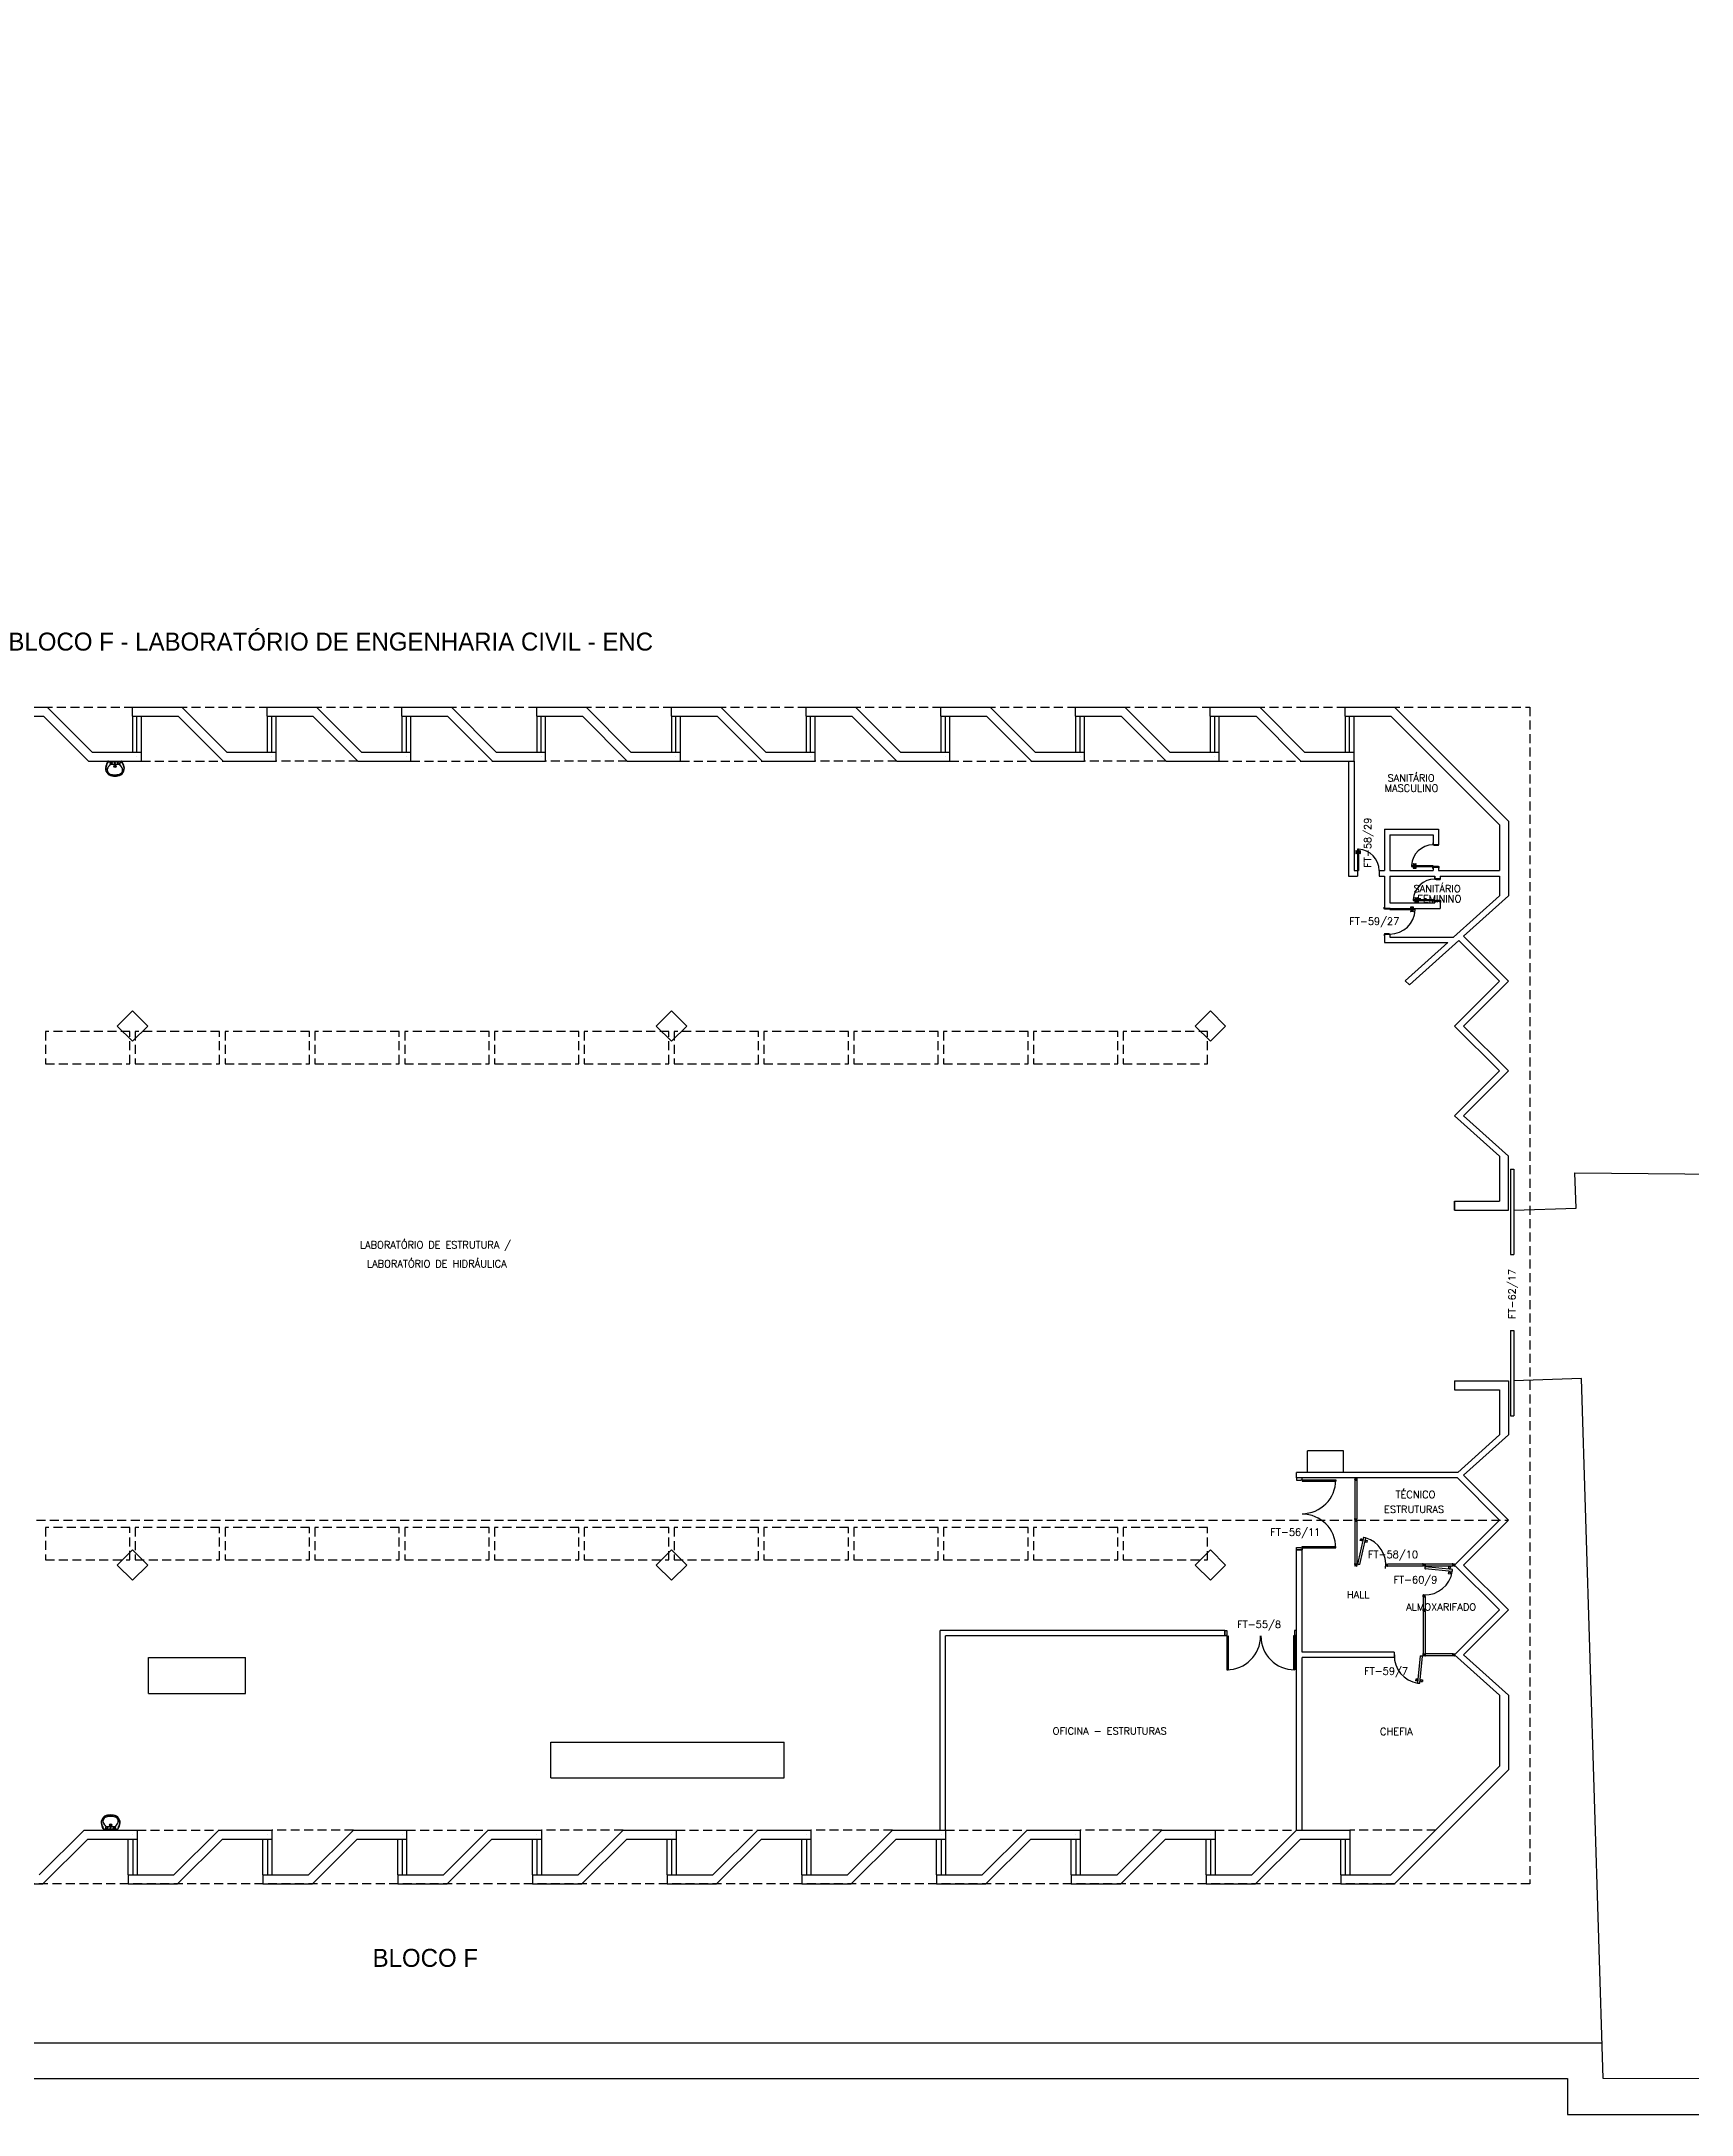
# Model space of a CAD drawing. Header units: centimetres. Extents: x -214 to 72, y 205 to 367.
# Drawn here: x -71.9 to -26, y 309.2 to 366.9 of the extents above; entities that cross this region are included whole.
import ezdxf

# ---------------------------------------------------------------- set-up
doc = ezdxf.new("R2010")
doc.units = ezdxf.units.CM
doc.header["$MEASUREMENT"] = 0
doc.linetypes.add('HIDDEN', pattern=[0.375, 0.25, -0.125])
doc.layers.get('0').update_dxf_attribs({"linetype": 'CONTINUOUS'})
for name, color, linetype in [('ALV', 2, 'CONTINUOUS'), ('DIV', 2, 'CONTINUOUS'), ('ENDEREÇO NOVO', 2, 'CONTINUOUS'), ('ESQ', 1, 'CONTINUOUS'), ('ESTRUT', 3, 'CONTINUOUS'), ('JAN2', 1, 'HIDDEN'), ('MACANETA', 2, 'CONTINUOUS'), ('MARCO', 2, 'CONTINUOUS'), ('PEÇAS', 1, 'CONTINUOUS'), ('PISO', 1, 'CONTINUOUS'), ('PORTA', 1, 'CONTINUOUS'), ('PROJEÇÃO', 1, 'HIDDEN'), ('TEXTO', 2, 'CONTINUOUS'), ('USO', 2, 'CONTINUOUS')]:
    doc.layers.add(name, color=color, linetype=linetype)
doc.styles.add('UNB-100', font='simplex.shx', dxfattribs={"height": 0.2})

# ---------------------------------------------------------------- blocks, each defined once
blk = doc.blocks.new('PTDP')
at = {"color": 2}
for p, q in [((0.055, 1.015), (0.09, 1.015)), ((0.055, 0.075), (0.055, 1.015)), ((0.09, 0.075), (0.09, 1.015)), ((1.91, 0.075), (1.91, 1.015)), ((1.945, 1.015), (1.91, 1.015)), ((1.945, 0.075), (1.945, 1.015)), ((0.05, 0.075), (0, 0.075)), ((0, 0.075), (0, -0.075)), ((0.05, 0.04), (0.05, 0.075)), ((0.06, 0.04), (0.05, 0.04)), ((0.055, 0.075), (0.09, 0.075)), ((0.06, -0.075), (0.06, 0.04)), ((1.945, 0.075), (1.91, 0.075)), ((1.94, -0.075), (1.94, 0.04)), ((1.94, 0.04), (1.95, 0.04)), ((1.95, 0.04), (1.95, 0.075)), ((1.95, 0.075), (2, 0.075)), ((2, 0.075), (2, -0.075)), ((0, -0.075), (0.06, -0.075)), ((2, -0.075), (1.94, -0.075))]:
    blk.add_line(p, q, dxfattribs=at)
at = {"color": 1}
for centre, start, end in [((0.055, 0.075), 0, 90), ((1.945, 0.075), 90, 180)]:
    blk.add_arc(centre, 0.94, start, end, dxfattribs=at)
blk = doc.blocks.new('MACANETA')
at = {"layer": 'MACANETA'}
for p, q in [((-0.077, 0.052), (-0.077, 0.12)), ((-0.059, 0.052), (-0.059, 0.12)), ((-0.059, 0.075), (-0.036, 0.075)), ((-0.059, 0.052), (-0.036, 0.052)), ((-0.036, 0.044), (-0.036, 0.084)), ((-0.036, 0.084), (-0.03, 0.084)), ((-0.036, 0.044), (-0.03, 0.044)), ((0.006, 0.084), (0, 0.084)), ((0.006, 0.044), (0, 0.044)), ((0.006, 0.044), (0.006, 0.084)), ((0.029, 0.075), (0.006, 0.075)), ((0.029, 0.052), (0.006, 0.052)), ((0.029, 0.052), (0.029, 0.12)), ((0.047, 0.052), (0.047, 0.12))]:
    blk.add_line(p, q, dxfattribs=at)
for centre, start, end in [((-0.068, 0.12), 90, 180), ((-0.068, 0.052), 180, 270), ((-0.068, 0.12), 0, 90), ((-0.068, 0.052), 270, 0), ((0.038, 0.12), 90, 180), ((0.038, 0.052), 180, 270), ((0.038, 0.12), 0, 90), ((0.038, 0.052), 270, 0)]:
    blk.add_arc(centre, 0.00874, start, end, dxfattribs=at)
blk = doc.blocks.new('DOOR-60')
at = {"layer": 'PORTA'}
for p, q in [((-0.045, -0.6), (-0.045, 0)), ((-0.015, 0), (-0.045, 0)), ((-0.015, -0.6), (-0.015, 0)), ((-0.045, -0.6), (-0.015, -0.6))]:
    blk.add_line(p, q, dxfattribs=at)
at = {"layer": 'PORTA', "color": 1}
blk.add_arc((-0.015, 0), 0.6, 180, 267.13401, dxfattribs=at)
at = {"layer": 'PORTA'}
blk.add_blockref('MACANETA', (-0.015, -0.6), dxfattribs=at)
blk = doc.blocks.new('DOOR-70')
at = {"layer": 'PORTA'}
for p, q in [((-0.045, -0.7), (-0.045, 0)), ((-0.015, 0), (-0.045, 0)), ((-0.015, -0.7), (-0.015, 0)), ((-0.045, -0.7), (-0.015, -0.7))]:
    blk.add_line(p, q, dxfattribs=at)
at = {"layer": 'PORTA', "color": 1}
blk.add_arc((-0.015, 0), 0.7, 180, 267.5437, dxfattribs=at)
at = {"layer": 'PORTA'}
blk.add_blockref('MACANETA', (-0.015, -0.7), dxfattribs=at)
blk = doc.blocks.new('LAV')
for p, q in [((0, -0.182), (0, 0.182)), ((0.013, 0), (0.013, 0.175)), ((0.013, 0.155), (0.097, 0.126)), ((0.013, 0.155), (0.092, 0.116)), ((0.013, -0.175), (0.013, 0.155)), ((0.013, 0), (0.013, -0.155)), ((0.092, -0.116), (0.092, 0.116)), ((0.013, -0.155), (0.092, -0.116)), ((0.013, -0.155), (0.097, -0.126))]:
    blk.add_line(p, q)
for centre, radius in [((0.053, 0.084), 0.0137), ((0.053, 0), 0.0137), ((0.145, 0), 0.0315), ((0.145, 0), 0.021), ((0.053, -0.084), 0.0137)]:
    blk.add_circle(centre, radius)
for centre, radius, start, end in [((0.013, 0.182), 0.0126, 122.78593, 180), ((0.286, -0.242), 0.518, 105.11147, 122.78593), ((0.025, 0.175), 0.0126, 121.98986, 180), ((0.286, -0.242), 0.505, 104.71828, 121.98986), ((0.105, 0.116), 0.0126, 131.32768, 180), ((4.534, -4.92), 6.719, 130.55971, 131.32768), ((0.115, 0.132), 0.0137, 126.16525, 188.27106), ((4.072, -5.281), 6.719, 125.55971, 126.16525), ((0.206, 0.054), 0.21, 8.12538, 105.11147), ((0.208, 0.053), 0.2, 7.88506, 104.71828), ((0.245, 0.091), 0.123, 17.587, 130.55971), ((-0.042, 0), 0.424, 0, 17.587), ((-0.042, 0), 0.424, 342.413, 0), ((-0.175, 0), 0.587, 0, 7.88506), ((-0.175, 0), 0.587, 352.11494, 0), ((-0.175, 0), 0.595, 0, 8.12538), ((-0.175, 0), 0.595, 351.87462, 0), ((0.013, -0.182), 0.0126, 180, 237.21407), ((0.286, 0.242), 0.518, 237.21407, 254.88853), ((0.025, -0.175), 0.0126, 180, 238.01014), ((0.286, 0.242), 0.505, 238.01014, 255.28172), ((0.105, -0.116), 0.0126, 180, 228.67232), ((4.534, 4.92), 6.719, 228.67232, 229.44029), ((0.115, -0.132), 0.0137, 171.72894, 233.83475), ((4.072, 5.281), 6.719, 233.83475, 234.44029), ((0.206, -0.054), 0.21, 254.88853, 351.87462), ((0.208, -0.053), 0.2, 255.28172, 352.11494), ((0.245, -0.091), 0.123, 229.44029, 342.413)]:
    blk.add_arc(centre, radius, start, end)
blk = doc.blocks.new('MTDIV')
for p, q in [((-0.0285, 0.0185), (-0.0285, 0.0285)), ((-0.0185, 0.0285), (-0.0285, 0.0285)), ((-0.0265, 0.0185), (-0.0285, 0.0185)), ((-0.0265, 0.0235), (-0.0265, 0.0265)), ((-0.0265, 0.0265), (-0.0185, 0.0265)), ((-0.0265, 0.0235), (0.0265, 0.0235)), ((-0.0215, 0.0235), (-0.0265, 0.0235)), ((-0.0265, 0.0185), (-0.0265, 0.0215)), ((-0.0265, 0.0215), (-0.0235, 0.0215)), ((-0.0235, 0.0215), (-0.0235, -0.0215)), ((-0.0215, 0.0235), (-0.0215, 0.0215)), ((-0.0215, 0.0215), (0.0215, 0.0215)), ((-0.0215, 0.0195), (0.0195, 0.0195)), ((-0.0215, 0.0195), (-0.0215, -0.0195)), ((-0.0185, 0.0265), (-0.0185, 0.0285)), ((-0.0049, 0), (0.0049, 0)), ((0, -0.0049), (0, 0.0049)), ((0.0195, 0.0095), (0.0115, 0.0095)), ((0.0115, 0.0095), (0.0115, 0.0075)), ((0.0215, 0.0075), (0.0115, 0.0075)), ((0.0135, 0.0075), (0.0135, 0.0055)), ((0.0215, 0.0055), (0.0135, 0.0055)), ((0.0185, 0.0265), (0.0185, 0.0285)), ((0.0185, 0.0285), (0.0285, 0.0285)), ((0.0185, 0.0265), (0.0265, 0.0265)), ((0.0195, 0.0195), (0.0195, 0.0095)), ((0.0215, 0.0235), (0.0215, 0.0075)), ((0.0215, 0.0235), (0.0265, 0.0235)), ((0.0215, 0.0055), (0.0215, -0.0055)), ((0.0235, 0.0215), (0.0235, -0.0215)), ((0.0265, 0.0215), (0.0235, 0.0215)), ((0.0265, 0.0235), (0.0265, 0.0265)), ((0.0265, 0.0185), (0.0265, 0.0215)), ((0.0265, 0.0185), (0.0285, 0.0185)), ((0.0285, 0.0185), (0.0285, 0.0285)), ((-0.0285, -0.0185), (-0.0285, -0.0285)), ((-0.0285, -0.0185), (-0.0265, -0.0185)), ((-0.0185, -0.0285), (-0.0285, -0.0285)), ((-0.0265, -0.0185), (-0.0265, -0.0215)), ((-0.0265, -0.0215), (-0.0235, -0.0215)), ((0.0265, -0.0235), (-0.0265, -0.0235)), ((-0.0265, -0.0235), (-0.0265, -0.0265)), ((-0.0215, -0.0235), (-0.0265, -0.0235)), ((-0.0185, -0.0265), (-0.0265, -0.0265)), ((-0.0215, -0.0195), (0.0195, -0.0195)), ((-0.0215, -0.0215), (0.0215, -0.0215)), ((-0.0215, -0.0215), (-0.0215, -0.0235)), ((-0.0185, -0.0265), (-0.0185, -0.0285)), ((0.0215, -0.0075), (0.0115, -0.0075)), ((0.0115, -0.0075), (0.0115, -0.0095)), ((0.0195, -0.0095), (0.0115, -0.0095)), ((0.0215, -0.0055), (0.0135, -0.0055)), ((0.0135, -0.0055), (0.0135, -0.0075)), ((0.0185, -0.0265), (0.0185, -0.0285)), ((0.0265, -0.0265), (0.0185, -0.0265)), ((0.0185, -0.0285), (0.0285, -0.0285)), ((0.0195, -0.0095), (0.0195, -0.0195)), ((0.0215, -0.0075), (0.0215, -0.0235)), ((0.0215, -0.0235), (0.0265, -0.0235)), ((0.0265, -0.0215), (0.0235, -0.0215)), ((0.0265, -0.0185), (0.0265, -0.0215)), ((0.0285, -0.0185), (0.0265, -0.0185)), ((0.0265, -0.0235), (0.0265, -0.0265)), ((0.0285, -0.0185), (0.0285, -0.0285))]:
    blk.add_line(p, q)
blk = doc.blocks.new('PLXE')
at = {"color": 1}
for p, q in [((0.043, 0.69), (0.048, 0.74)), ((0.082, 0.686), (0.043, 0.69)), ((0.087, 0.736), (0.048, 0.74)), ((0.082, 0.686), (0.084, 0.701)), ((0.112, 0.698), (0.084, 0.701)), ((0.086, 0.721), (0.087, 0.736)), ((0.114, 0.718), (0.086, 0.721)), ((0.169, 0.693), (0.197, 0.69)), ((0.171, 0.713), (0.199, 0.71)), ((0.195, 0.675), (0.197, 0.69)), ((0.195, 0.675), (0.235, 0.671)), ((0.199, 0.71), (0.2, 0.725)), ((0.2, 0.725), (0.24, 0.721)), ((0.235, 0.671), (0.24, 0.721))]:
    blk.add_line(p, q, dxfattribs=at)
at = {"color": 2}
for p, q in [((0.121, 0.788), (0.047, 0.032)), ((0.178, 0.782), (0.103, 0.027)), ((0.119, 0.79), (0.118, 0.776)), ((0.118, 0.776), (0.12, 0.776)), ((0.131, 0.789), (0.119, 0.79)), ((0.178, 0.782), (0.121, 0.788)), ((0.131, 0.794), (0.133, 0.794)), ((0.131, 0.794), (0.131, 0.789)), ((0.133, 0.794), (0.133, 0.789)), ((0.166, 0.786), (0.133, 0.789)), ((0.166, 0.791), (0.168, 0.79)), ((0.166, 0.791), (0.166, 0.786)), ((0.168, 0.79), (0.168, 0.785)), ((0.18, 0.784), (0.168, 0.785)), ((0.176, 0.77), (0.178, 0.77)), ((0.18, 0.784), (0.178, 0.77)), ((-0.008, 0), (0.008, 0)), ((0, 0.006), (0, -0.007)), ((0.044, 0.031), (0.046, 0.045)), ((0.056, 0.029), (0.044, 0.031)), ((0.046, 0.045), (0.048, 0.045)), ((0.103, 0.027), (0.047, 0.032)), ((0.056, 0.024), (0.056, 0.029)), ((0.056, 0.024), (0.058, 0.024)), ((0.091, 0.026), (0.058, 0.029)), ((0.058, 0.024), (0.058, 0.029)), ((0.091, 0.021), (0.091, 0.026)), ((0.091, 0.021), (0.093, 0.021)), ((0.105, 0.025), (0.093, 0.026)), ((0.093, 0.021), (0.093, 0.026)), ((0.104, 0.039), (0.106, 0.039)), ((0.105, 0.025), (0.106, 0.039))]:
    blk.add_line(p, q, dxfattribs=at)
at = {"color": 1}
blk.add_arc((0.065, 0.028), 0.764, 357.90628, 81.35804, dxfattribs=at)
blk = doc.blocks.new('DIV125')
for p, q in [((0, -0.011), (0, 0.011)), ((0.024, 0.018), (0.028, 0.018)), ((0.024, 0.018), (0.024, 0.016)), ((0.024, 0.016), (0.028, 0.016)), ((0.028, 0.03), (0.043, 0.03)), ((0.028, 0.018), (0.028, 0.03)), ((0.028, -0.017), (0.028, 0.016)), ((0.03, 0.028), (1.219, 0.028)), ((0.03, -0.029), (0.03, 0.028)), ((0.043, 0.03), (0.043, 0.028)), ((1.221, 0.03), (1.207, 0.03)), ((1.207, 0.03), (1.207, 0.028)), ((1.219, -0.029), (1.219, 0.028)), ((1.221, 0.018), (1.221, 0.03)), ((1.226, 0.018), (1.221, 0.018)), ((1.221, -0.017), (1.221, 0.016)), ((1.226, 0.016), (1.221, 0.016)), ((1.226, 0.018), (1.226, 0.016)), ((1.25, -0.011), (1.25, 0.011)), ((0.01, 0), (-0.012, 0)), ((0.024, -0.017), (0.028, -0.017)), ((0.024, -0.017), (0.024, -0.019)), ((0.024, -0.019), (0.028, -0.019)), ((0.028, -0.031), (0.028, -0.019)), ((0.028, -0.031), (0.043, -0.031)), ((0.03, -0.029), (1.219, -0.029)), ((0.043, -0.029), (0.043, -0.031)), ((1.207, -0.029), (1.207, -0.031)), ((1.221, -0.031), (1.207, -0.031)), ((1.226, -0.017), (1.221, -0.017)), ((1.221, -0.031), (1.221, -0.019)), ((1.226, -0.019), (1.221, -0.019)), ((1.226, -0.017), (1.226, -0.019)), ((1.24, 0), (1.262, 0))]:
    blk.add_line(p, q)

msp = doc.modelspace()

# ---------------------------------------------------------------- linework, layer by layer
at = {"layer": 'ALV'}
for p, q in [((-73.128, 348.384), (-71.753, 348.384)), ((-73.128, 348.134), (-71.856, 348.134)), ((-71.856, 348.134), (-70.606, 346.884)), ((-71.753, 348.384), (-70.503, 347.134)), ((-69.378, 348.384), (-68.003, 348.384)), ((-69.378, 348.134), (-69.378, 348.384)), ((-69.378, 348.134), (-68.106, 348.134)), ((-68.106, 348.134), (-66.856, 346.884)), ((-68.003, 348.384), (-66.753, 347.134)), ((-65.628, 348.384), (-64.253, 348.384)), ((-65.628, 348.134), (-65.628, 348.384)), ((-65.628, 348.134), (-64.356, 348.134)), ((-64.356, 348.134), (-63.106, 346.884)), ((-64.253, 348.384), (-63.003, 347.134)), ((-61.878, 348.384), (-60.503, 348.384)), ((-61.878, 348.134), (-61.878, 348.384)), ((-61.878, 348.134), (-60.606, 348.134)), ((-60.606, 348.134), (-59.356, 346.884)), ((-60.503, 348.384), (-59.253, 347.134)), ((-58.128, 348.384), (-56.753, 348.384)), ((-58.128, 348.134), (-58.128, 348.384)), ((-58.128, 348.134), (-56.856, 348.134)), ((-56.856, 348.134), (-55.606, 346.884)), ((-56.753, 348.384), (-55.503, 347.134)), ((-54.378, 348.384), (-53.003, 348.384)), ((-54.378, 348.134), (-54.378, 348.384)), ((-54.378, 348.134), (-53.106, 348.134)), ((-53.106, 348.134), (-51.856, 346.884)), ((-53.003, 348.384), (-51.753, 347.134)), ((-50.628, 348.134), (-50.628, 348.384)), ((-50.628, 348.384), (-49.253, 348.384)), ((-50.628, 348.134), (-49.356, 348.134)), ((-49.356, 348.134), (-48.106, 346.884)), ((-49.253, 348.384), (-48.003, 347.134)), ((-46.878, 348.384), (-45.503, 348.384)), ((-46.878, 348.134), (-46.878, 348.384)), ((-46.878, 348.134), (-45.606, 348.134)), ((-45.606, 348.134), (-44.356, 346.884)), ((-45.503, 348.384), (-44.253, 347.134)), ((-43.128, 348.384), (-41.753, 348.384)), ((-43.128, 348.134), (-43.128, 348.384)), ((-43.128, 348.134), (-41.856, 348.134)), ((-41.856, 348.134), (-40.606, 346.884)), ((-41.753, 348.384), (-40.503, 347.134)), ((-39.378, 348.384), (-38.003, 348.384)), ((-39.378, 348.134), (-39.378, 348.384)), ((-39.378, 348.134), (-38.106, 348.134)), ((-38.106, 348.134), (-36.856, 346.884)), ((-38.003, 348.384), (-36.753, 347.134)), ((-35.628, 348.384), (-34.253, 348.384)), ((-35.628, 348.134), (-35.628, 348.384)), ((-35.628, 348.134), (-34.356, 348.134)), ((-34.356, 348.134), (-31.327, 345.105)), ((-34.253, 348.384), (-31.077, 345.208)), ((-70.606, 346.884), (-69.128, 346.884)), ((-70.503, 347.134), (-69.128, 347.134)), ((-69.253, 347.009), (-69.253, 347.009)), ((-69.128, 346.884), (-69.128, 347.134)), ((-66.856, 346.884), (-65.378, 346.884)), ((-66.753, 347.134), (-65.378, 347.134)), ((-65.503, 347.009), (-65.503, 347.009)), ((-65.378, 346.884), (-65.378, 347.134)), ((-63.106, 346.884), (-61.628, 346.884)), ((-63.003, 347.134), (-61.628, 347.134)), ((-61.753, 347.009), (-61.753, 347.009)), ((-61.628, 346.884), (-61.628, 347.134)), ((-59.356, 346.884), (-57.878, 346.884)), ((-59.253, 347.134), (-57.878, 347.134)), ((-58.003, 347.009), (-58.003, 347.009)), ((-57.878, 346.884), (-57.878, 347.134)), ((-55.606, 346.884), (-54.128, 346.884)), ((-55.503, 347.134), (-54.128, 347.134)), ((-54.253, 347.009), (-54.253, 347.009)), ((-54.128, 346.884), (-54.128, 347.134)), ((-51.856, 346.884), (-50.378, 346.884)), ((-51.753, 347.134), (-50.378, 347.134)), ((-50.503, 347.009), (-50.503, 347.009)), ((-50.378, 346.884), (-50.378, 347.134)), ((-48.106, 346.884), (-46.628, 346.884)), ((-48.003, 347.134), (-46.628, 347.134)), ((-46.753, 347.009), (-46.753, 347.009)), ((-46.628, 346.884), (-46.628, 347.134)), ((-44.356, 346.884), (-42.878, 346.884)), ((-44.253, 347.134), (-42.878, 347.134)), ((-43.003, 347.009), (-43.003, 347.009)), ((-42.878, 346.884), (-42.878, 347.134)), ((-40.606, 346.884), (-39.128, 346.884)), ((-40.503, 347.134), (-39.128, 347.134)), ((-39.253, 347.009), (-39.253, 347.009)), ((-39.128, 346.884), (-39.128, 347.134)), ((-36.856, 346.884), (-35.378, 346.884)), ((-36.753, 347.134), (-35.378, 347.134)), ((-35.528, 346.884), (-35.528, 343.684)), ((-35.378, 346.884), (-35.378, 347.134)), ((-35.378, 346.884), (-35.378, 343.834)), ((-34.528, 344.984), (-33.028, 344.984)), ((-34.528, 344.984), (-34.528, 343.834)), ((-33.028, 344.984), (-33.028, 344.564)), ((-31.327, 345.105), (-31.327, 343.834)), ((-31.077, 345.208), (-31.077, 343.134)), ((-34.378, 344.834), (-33.178, 344.834)), ((-34.378, 344.834), (-34.378, 343.834)), ((-33.178, 344.834), (-33.178, 344.564)), ((-33.178, 344.564), (-33.028, 344.564)), ((-35.378, 343.834), (-35.28, 343.834)), ((-35.28, 343.834), (-35.28, 343.684)), ((-34.68, 343.834), (-34.68, 343.684)), ((-34.68, 343.834), (-34.528, 343.834)), ((-34.378, 343.834), (-33.178, 343.834)), ((-33.178, 343.934), (-33.028, 343.934)), ((-33.178, 343.934), (-33.178, 343.834)), ((-33.028, 343.934), (-33.028, 343.834)), ((-33.028, 343.834), (-31.327, 343.834)), ((-35.528, 343.684), (-35.28, 343.684)), ((-34.68, 343.684), (-34.528, 343.684)), ((-34.528, 343.684), (-34.528, 342.784)), ((-34.378, 343.684), (-34.378, 342.934)), ((-34.378, 343.684), (-33.128, 343.684)), ((-33.128, 343.684), (-33.128, 343.614)), ((-33.128, 343.614), (-32.978, 343.614)), ((-32.978, 343.684), (-32.978, 343.614)), ((-32.978, 343.684), (-31.327, 343.684)), ((-31.327, 343.684), (-31.327, 343.134)), ((-34.378, 342.784), (-34.528, 342.784)), ((-34.378, 342.934), (-33.128, 342.934)), ((-34.378, 342.784), (-32.978, 342.784)), ((-33.128, 342.984), (-32.978, 342.984)), ((-33.128, 342.984), (-33.128, 342.934)), ((-32.978, 342.984), (-32.978, 342.784)), ((-32.605, 341.984), (-31.327, 343.134)), ((-32.327, 342.009), (-31.077, 343.134)), ((-34.378, 342.054), (-34.528, 342.054)), ((-34.528, 342.054), (-34.528, 341.834)), ((-34.528, 341.834), (-32.771, 341.834)), ((-34.378, 342.054), (-34.378, 341.984)), ((-34.378, 341.984), (-32.605, 341.984)), ((-33.954, 340.77), (-32.771, 341.834)), ((-33.835, 340.651), (-32.458, 341.891)), ((-31.327, 340.759), (-32.458, 341.891)), ((-31.077, 340.759), (-32.327, 342.009)), ((-33.835, 340.651), (-33.954, 340.77)), ((-32.577, 339.509), (-31.327, 340.759)), ((-32.327, 339.509), (-31.077, 340.759)), ((-31.327, 338.259), (-32.577, 339.509)), ((-31.077, 338.259), (-32.327, 339.509)), ((-32.577, 337.009), (-31.327, 338.259)), ((-32.327, 337.009), (-31.077, 338.259)), ((-31.327, 335.884), (-32.577, 337.009)), ((-31.077, 335.884), (-32.327, 337.009)), ((-31.327, 335.884), (-31.327, 334.634)), ((-31.077, 334.384), (-31.077, 335.884)), ((-32.577, 334.384), (-32.577, 334.634)), ((-32.577, 334.634), (-31.327, 334.634)), ((-32.577, 334.634), (-32.577, 334.384)), ((-32.577, 334.384), (-31.077, 334.384)), ((-32.577, 329.634), (-31.077, 329.634)), ((-32.577, 329.634), (-32.577, 329.384)), ((-31.077, 329.634), (-31.077, 328.134)), ((-32.577, 329.384), (-31.327, 329.384)), ((-31.327, 329.384), (-31.327, 328.134)), ((-32.493, 327.084), (-31.327, 328.134)), ((-32.327, 327.009), (-31.077, 328.134)), ((-32.493, 327.084), (-36.975, 327.084)), ((-36.975, 326.934), (-36.975, 327.084)), ((-32.502, 326.934), (-36.975, 326.934)), ((-35.303, 326.934), (-35.303, 326.934)), ((-31.327, 325.759), (-32.502, 326.934)), ((-31.077, 325.759), (-32.327, 327.009)), ((-35.303, 325.789), (-35.303, 325.789)), ((-32.577, 324.509), (-31.327, 325.759)), ((-32.327, 324.509), (-31.077, 325.759)), ((-36.975, 317.134), (-36.975, 324.934)), ((-36.975, 324.934), (-36.825, 324.934)), ((-36.825, 322.084), (-36.825, 324.934)), ((-34.438, 324.483), (-34.438, 324.483)), ((-34.048, 324.486), (-34.048, 324.486)), ((-33.398, 324.486), (-33.398, 324.486)), ((-31.327, 323.259), (-32.577, 324.509)), ((-32.572, 324.486), (-32.572, 324.486)), ((-31.077, 323.259), (-32.327, 324.509)), ((-33.403, 323.68), (-33.403, 323.68)), ((-32.577, 322.009), (-31.327, 323.259)), ((-32.327, 322.009), (-31.077, 323.259)), ((-38.975, 322.685), (-46.897, 322.685)), ((-46.897, 317.134), (-46.897, 322.685)), ((-38.975, 322.535), (-46.747, 322.535)), ((-46.747, 317.134), (-46.747, 322.535)), ((-38.975, 322.685), (-38.975, 322.535)), ((-68.936, 321.934), (-66.236, 321.934)), ((-68.936, 320.934), (-68.936, 321.934)), ((-66.236, 320.934), (-66.236, 321.934)), ((-34.259, 322.084), (-36.825, 322.084)), ((-36.825, 317.134), (-36.825, 321.934)), ((-34.259, 321.934), (-36.825, 321.934)), ((-34.259, 322.084), (-34.259, 321.934)), ((-33.398, 321.986), (-33.398, 321.986)), ((-31.327, 320.884), (-32.577, 322.009)), ((-32.572, 321.986), (-32.572, 321.986)), ((-31.077, 320.884), (-32.327, 322.009)), ((-68.936, 320.934), (-66.236, 320.934)), ((-31.327, 320.884), (-31.327, 318.914)), ((-31.077, 320.884), (-31.077, 318.81)), ((-57.736, 319.584), (-51.236, 319.584)), ((-57.736, 318.584), (-57.736, 319.584)), ((-51.236, 318.584), (-51.236, 319.584)), ((-57.736, 318.584), (-51.236, 318.584)), ((-34.356, 315.884), (-31.327, 318.914)), ((-34.356, 315.884), (-31.327, 318.914)), ((-34.253, 315.634), (-31.077, 318.81)), ((-34.253, 315.634), (-31.077, 318.81)), ((-71.975, 315.884), (-70.725, 317.134)), ((-71.872, 315.634), (-70.622, 316.884)), ((-70.725, 317.134), (-69.247, 317.134)), ((-70.622, 316.884), (-69.247, 316.884)), ((-69.372, 317.009), (-69.372, 317.009)), ((-69.247, 317.134), (-69.247, 316.884)), ((-68.225, 315.884), (-66.975, 317.134)), ((-68.122, 315.634), (-66.872, 316.884)), ((-66.975, 317.134), (-65.497, 317.134)), ((-66.872, 316.884), (-65.497, 316.884)), ((-65.622, 317.009), (-65.622, 317.009)), ((-65.497, 317.134), (-65.497, 316.884)), ((-64.475, 315.884), (-63.225, 317.134)), ((-64.372, 315.634), (-63.122, 316.884)), ((-63.225, 317.134), (-61.747, 317.134)), ((-63.122, 316.884), (-61.747, 316.884)), ((-61.872, 317.009), (-61.872, 317.009)), ((-61.747, 317.134), (-61.747, 316.884)), ((-60.725, 315.884), (-59.475, 317.134)), ((-60.622, 315.634), (-59.372, 316.884)), ((-59.475, 317.134), (-57.997, 317.134)), ((-59.372, 316.884), (-57.997, 316.884)), ((-58.122, 317.009), (-58.122, 317.009)), ((-57.997, 317.134), (-57.997, 316.884)), ((-56.975, 315.884), (-55.725, 317.134)), ((-56.872, 315.634), (-55.622, 316.884)), ((-55.725, 317.134), (-54.247, 317.134)), ((-55.622, 316.884), (-54.247, 316.884)), ((-54.372, 317.009), (-54.372, 317.009)), ((-54.247, 317.134), (-54.247, 316.884)), ((-53.225, 315.884), (-51.975, 317.134)), ((-53.122, 315.634), (-51.872, 316.884)), ((-51.975, 317.134), (-50.497, 317.134)), ((-51.872, 316.884), (-50.497, 316.884)), ((-50.622, 317.009), (-50.622, 317.009)), ((-50.497, 317.134), (-50.497, 316.884)), ((-49.475, 315.884), (-48.225, 317.134)), ((-49.372, 315.634), (-48.122, 316.884)), ((-48.225, 317.134), (-46.747, 317.134)), ((-48.122, 316.884), (-46.747, 316.884)), ((-46.872, 317.009), (-46.872, 317.009)), ((-46.747, 317.134), (-46.747, 316.884)), ((-45.725, 315.884), (-44.475, 317.134)), ((-45.622, 315.634), (-44.372, 316.884)), ((-44.475, 317.134), (-42.997, 317.134)), ((-44.372, 316.884), (-42.997, 316.884)), ((-43.122, 317.009), (-43.122, 317.009)), ((-42.997, 317.134), (-42.997, 316.884)), ((-41.975, 315.884), (-40.725, 317.134)), ((-41.872, 315.634), (-40.622, 316.884)), ((-40.725, 317.134), (-39.247, 317.134)), ((-40.622, 316.884), (-39.247, 316.884)), ((-39.372, 317.009), (-39.372, 317.009)), ((-39.247, 317.134), (-39.247, 316.884)), ((-38.225, 315.884), (-36.975, 317.134)), ((-38.122, 315.634), (-36.872, 316.884)), ((-36.975, 317.134), (-35.497, 317.134)), ((-36.872, 316.884), (-35.497, 316.884)), ((-35.497, 317.134), (-35.497, 316.884)), ((-73.247, 315.634), (-71.872, 315.634)), ((-69.497, 315.884), (-68.225, 315.884)), ((-69.497, 315.884), (-69.497, 315.634)), ((-69.497, 315.634), (-68.122, 315.634)), ((-65.747, 315.884), (-64.475, 315.884)), ((-65.747, 315.884), (-65.747, 315.634)), ((-65.747, 315.634), (-64.372, 315.634)), ((-61.997, 315.884), (-60.725, 315.884)), ((-61.997, 315.884), (-61.997, 315.634)), ((-61.997, 315.634), (-60.622, 315.634)), ((-58.247, 315.884), (-56.975, 315.884)), ((-58.247, 315.884), (-58.247, 315.634)), ((-58.247, 315.634), (-56.872, 315.634)), ((-54.497, 315.884), (-53.225, 315.884)), ((-54.497, 315.884), (-54.497, 315.634)), ((-54.497, 315.634), (-53.122, 315.634)), ((-50.747, 315.884), (-49.475, 315.884)), ((-50.747, 315.884), (-50.747, 315.634)), ((-50.747, 315.634), (-49.372, 315.634)), ((-46.997, 315.884), (-45.725, 315.884)), ((-46.997, 315.884), (-46.997, 315.634)), ((-46.997, 315.634), (-45.622, 315.634)), ((-43.247, 315.884), (-41.975, 315.884)), ((-43.247, 315.884), (-43.247, 315.634)), ((-43.247, 315.634), (-41.872, 315.634)), ((-39.497, 315.884), (-38.225, 315.884)), ((-39.497, 315.884), (-39.497, 315.634)), ((-39.497, 315.634), (-38.122, 315.634)), ((-35.747, 315.884), (-34.356, 315.884)), ((-35.747, 315.884), (-35.747, 315.634)), ((-35.747, 315.634), (-34.253, 315.634))]:
    msp.add_line(p, q, dxfattribs=at)
at = {"layer": 'DIV'}
for p, q in [((-35.357, 326.877), (-35.357, 326.863)), ((-35.357, 326.877), (-35.345, 326.877)), ((-35.355, 326.863), (-35.357, 326.863)), ((-35.355, 326.875), (-35.298, 326.875)), ((-35.355, 326.875), (-35.355, 325.791)), ((-35.345, 326.882), (-35.345, 326.877)), ((-35.343, 326.882), (-35.345, 326.882)), ((-35.343, 326.882), (-35.343, 326.877)), ((-35.343, 326.877), (-35.31, 326.877)), ((-35.31, 326.882), (-35.31, 326.877)), ((-35.308, 326.882), (-35.31, 326.882)), ((-35.308, 326.882), (-35.308, 326.877)), ((-35.308, 326.877), (-35.296, 326.877)), ((-35.298, 326.875), (-35.298, 325.791)), ((-35.296, 326.863), (-35.298, 326.863)), ((-35.296, 326.877), (-35.296, 326.863)), ((-35.355, 325.804), (-35.357, 325.804)), ((-35.357, 325.789), (-35.357, 325.804)), ((-35.357, 325.789), (-35.345, 325.789)), ((-35.355, 325.791), (-35.298, 325.791)), ((-35.345, 325.784), (-35.345, 325.789)), ((-35.343, 325.784), (-35.345, 325.784)), ((-35.343, 325.789), (-35.31, 325.789)), ((-35.343, 325.784), (-35.343, 325.789)), ((-35.31, 325.784), (-35.31, 325.789)), ((-35.308, 325.784), (-35.31, 325.784)), ((-35.308, 325.789), (-35.296, 325.789)), ((-35.308, 325.784), (-35.308, 325.789)), ((-35.296, 325.804), (-35.298, 325.804)), ((-35.296, 325.789), (-35.296, 325.804)), ((-33.457, 324.538), (-34.438, 324.538)), ((-33.457, 324.481), (-34.438, 324.478)), ((-33.47, 324.538), (-33.47, 324.54)), ((-33.455, 324.54), (-33.47, 324.54)), ((-33.47, 324.479), (-33.47, 324.481)), ((-33.455, 324.479), (-33.47, 324.479)), ((-33.457, 324.538), (-33.457, 324.481)), ((-33.455, 324.54), (-33.455, 324.528)), ((-33.45, 324.528), (-33.455, 324.528)), ((-33.455, 324.526), (-33.455, 324.493)), ((-33.45, 324.526), (-33.455, 324.526)), ((-33.45, 324.493), (-33.455, 324.493)), ((-33.455, 324.491), (-33.455, 324.479)), ((-33.45, 324.491), (-33.455, 324.491)), ((-33.45, 324.526), (-33.45, 324.528)), ((-33.45, 324.491), (-33.45, 324.493)), ((-33.422, 324.509), (-33.432, 324.509)), ((-33.427, 324.514), (-33.427, 324.504)), ((-33.403, 324.528), (-33.398, 324.528)), ((-33.403, 324.526), (-33.403, 324.528)), ((-33.403, 324.526), (-33.398, 324.526)), ((-33.403, 324.493), (-33.398, 324.493)), ((-33.403, 324.491), (-33.403, 324.493)), ((-33.403, 324.491), (-33.398, 324.491)), ((-33.398, 324.54), (-33.384, 324.54)), ((-33.398, 324.54), (-33.398, 324.528)), ((-33.398, 324.526), (-33.398, 324.493)), ((-33.398, 324.491), (-33.398, 324.479)), ((-33.398, 324.479), (-33.384, 324.479)), ((-32.631, 324.538), (-33.396, 324.538)), ((-33.396, 324.538), (-33.396, 324.481)), ((-32.631, 324.481), (-33.396, 324.481)), ((-33.384, 324.538), (-33.384, 324.54)), ((-33.384, 324.479), (-33.384, 324.481)), ((-32.629, 324.54), (-32.643, 324.54)), ((-32.643, 324.538), (-32.643, 324.54)), ((-32.643, 324.479), (-32.643, 324.481)), ((-32.629, 324.479), (-32.643, 324.479)), ((-32.631, 324.538), (-32.631, 324.481)), ((-32.629, 324.54), (-32.629, 324.528)), ((-32.624, 324.528), (-32.629, 324.528)), ((-32.624, 324.526), (-32.629, 324.526)), ((-32.629, 324.526), (-32.629, 324.493)), ((-32.624, 324.493), (-32.629, 324.493)), ((-32.624, 324.491), (-32.629, 324.491)), ((-32.629, 324.491), (-32.629, 324.479)), ((-32.624, 324.526), (-32.624, 324.528)), ((-32.624, 324.491), (-32.624, 324.493)), ((-33.457, 323.623), (-33.457, 323.609)), ((-33.457, 323.623), (-33.445, 323.623)), ((-33.455, 323.609), (-33.457, 323.609)), ((-33.455, 323.621), (-33.455, 323.289)), ((-33.455, 323.621), (-33.398, 323.621)), ((-33.445, 323.628), (-33.445, 323.623)), ((-33.443, 323.628), (-33.445, 323.628)), ((-33.443, 323.628), (-33.443, 323.623)), ((-33.443, 323.623), (-33.41, 323.623)), ((-33.41, 323.628), (-33.41, 323.623)), ((-33.408, 323.628), (-33.41, 323.628)), ((-33.408, 323.628), (-33.408, 323.623)), ((-33.408, 323.623), (-33.396, 323.623)), ((-33.398, 323.621), (-33.398, 323.289)), ((-33.396, 323.609), (-33.398, 323.609)), ((-33.396, 323.623), (-33.396, 323.609)), ((-33.422, 322.009), (-33.432, 322.009)), ((-33.427, 322.014), (-33.427, 322.004)), ((-33.403, 322.026), (-33.403, 322.028)), ((-33.403, 322.028), (-33.398, 322.028)), ((-33.403, 322.026), (-33.398, 322.026)), ((-33.403, 321.991), (-33.403, 321.993)), ((-33.403, 321.993), (-33.398, 321.993)), ((-33.403, 321.991), (-33.398, 321.991)), ((-33.398, 322.04), (-33.398, 322.028)), ((-33.398, 322.04), (-33.384, 322.04)), ((-33.398, 322.026), (-33.398, 321.993)), ((-33.398, 321.991), (-33.398, 321.979)), ((-33.398, 321.979), (-33.384, 321.979)), ((-33.396, 322.038), (-33.396, 321.981)), ((-32.631, 322.038), (-33.396, 322.038)), ((-32.631, 321.981), (-33.396, 321.981)), ((-33.384, 322.038), (-33.384, 322.04)), ((-33.384, 321.979), (-33.384, 321.981)), ((-32.629, 322.04), (-32.643, 322.04)), ((-32.643, 322.038), (-32.643, 322.04)), ((-32.643, 321.979), (-32.643, 321.981)), ((-32.629, 321.979), (-32.643, 321.979)), ((-32.631, 322.038), (-32.631, 321.981)), ((-32.629, 322.04), (-32.629, 322.028)), ((-32.624, 322.028), (-32.629, 322.028)), ((-32.624, 322.026), (-32.629, 322.026)), ((-32.629, 322.026), (-32.629, 321.993)), ((-32.624, 321.993), (-32.629, 321.993)), ((-32.624, 321.991), (-32.629, 321.991)), ((-32.629, 321.991), (-32.629, 321.979)), ((-32.624, 322.026), (-32.624, 322.028)), ((-32.624, 321.991), (-32.624, 321.993))]:
    msp.add_line(p, q, dxfattribs=at)
at = {"layer": 'ESQ'}
for p, q in [((-69.378, 348.134), (-69.378, 347.134)), ((-69.253, 347.134), (-69.253, 348.134)), ((-69.128, 347.134), (-69.128, 348.134)), ((-65.628, 348.134), (-65.628, 347.134)), ((-65.503, 347.134), (-65.503, 348.134)), ((-65.378, 347.134), (-65.378, 348.134)), ((-61.878, 348.134), (-61.878, 347.134)), ((-61.753, 347.134), (-61.753, 348.134)), ((-61.628, 347.134), (-61.628, 348.134)), ((-58.128, 348.134), (-58.128, 347.134)), ((-58.003, 347.134), (-58.003, 348.134)), ((-57.878, 347.134), (-57.878, 348.134)), ((-54.378, 348.134), (-54.378, 347.134)), ((-54.253, 347.134), (-54.253, 348.134)), ((-54.128, 347.134), (-54.128, 348.134)), ((-50.628, 348.134), (-50.628, 347.134)), ((-50.503, 347.134), (-50.503, 348.134)), ((-50.378, 347.134), (-50.378, 348.134)), ((-46.878, 348.134), (-46.878, 347.134)), ((-46.753, 347.134), (-46.753, 348.134)), ((-46.628, 347.134), (-46.628, 348.134)), ((-43.128, 348.134), (-43.128, 347.134)), ((-43.003, 347.134), (-43.003, 348.134)), ((-42.878, 347.134), (-42.878, 348.134)), ((-39.378, 348.134), (-39.378, 347.134)), ((-39.253, 347.134), (-39.253, 348.134)), ((-39.128, 347.134), (-39.128, 348.134)), ((-35.628, 348.134), (-35.628, 347.134)), ((-35.503, 347.134), (-35.503, 348.134)), ((-35.378, 347.134), (-35.378, 348.134)), ((-69.497, 315.884), (-69.497, 316.884)), ((-69.372, 316.884), (-69.372, 315.884)), ((-69.247, 316.884), (-69.247, 315.884)), ((-65.747, 315.884), (-65.747, 316.884)), ((-65.622, 316.884), (-65.622, 315.884)), ((-65.497, 316.884), (-65.497, 315.884)), ((-61.997, 315.884), (-61.997, 316.884)), ((-61.872, 316.884), (-61.872, 315.884)), ((-61.747, 316.884), (-61.747, 315.884)), ((-58.247, 315.884), (-58.247, 316.884)), ((-58.122, 316.884), (-58.122, 315.884)), ((-57.997, 316.884), (-57.997, 315.884)), ((-54.497, 315.884), (-54.497, 316.884)), ((-54.372, 316.884), (-54.372, 315.884)), ((-54.247, 316.884), (-54.247, 315.884)), ((-50.747, 315.884), (-50.747, 316.884)), ((-50.622, 316.884), (-50.622, 315.884)), ((-50.497, 316.884), (-50.497, 315.884)), ((-46.997, 315.884), (-46.997, 316.884)), ((-46.872, 316.884), (-46.872, 315.884)), ((-46.747, 316.884), (-46.747, 315.884)), ((-43.247, 315.884), (-43.247, 316.884)), ((-43.122, 316.884), (-43.122, 315.884)), ((-42.997, 316.884), (-42.997, 315.884)), ((-39.497, 315.884), (-39.497, 316.884)), ((-39.372, 316.884), (-39.372, 315.884)), ((-39.247, 316.884), (-39.247, 315.884)), ((-35.747, 315.884), (-35.747, 316.884)), ((-35.622, 316.884), (-35.622, 315.884)), ((-35.497, 316.884), (-35.497, 315.884))]:
    msp.add_line(p, q, dxfattribs=at)
at = {"layer": 'ESTRUT'}
for points in [[(-69.377, 339.085), (-68.953, 339.509), (-69.377, 339.933), (-69.801, 339.509)], [(-54.377, 339.085), (-53.953, 339.509), (-54.377, 339.933), (-54.801, 339.509)], [(-39.377, 339.085), (-38.953, 339.509), (-39.377, 339.933), (-39.801, 339.509)], [(-69.377, 324.085), (-68.953, 324.509), (-69.377, 324.933), (-69.801, 324.509)], [(-54.377, 324.085), (-53.953, 324.509), (-54.377, 324.933), (-54.801, 324.509)], [(-39.377, 324.085), (-38.953, 324.509), (-39.377, 324.933), (-39.801, 324.509)]]:
    msp.add_lwpolyline(points, close=True, dxfattribs=at)
at = {"layer": 'JAN2'}
msp.add_line((-92.677, 325.759), (-31.077, 325.759), dxfattribs=at)
at = {"layer": 'MARCO'}
for p, q in [((-33.178, 344.609), (-33.188, 344.609)), ((-33.188, 344.609), (-33.188, 344.559)), ((-33.188, 344.559), (-33.178, 344.559)), ((-33.178, 344.564), (-33.178, 344.559)), ((-33.178, 344.559), (-33.178, 344.549)), ((-33.178, 344.549), (-33.143, 344.549)), ((-33.143, 344.549), (-33.143, 344.539)), ((-33.143, 344.539), (-33.028, 344.539)), ((-33.018, 344.599), (-33.028, 344.599)), ((-33.028, 344.564), (-33.028, 344.549)), ((-33.028, 344.539), (-33.028, 344.549)), ((-33.028, 344.549), (-33.018, 344.549)), ((-33.018, 344.549), (-33.018, 344.599)), ((-33.188, 343.889), (-33.188, 343.939)), ((-33.188, 343.939), (-33.178, 343.939)), ((-33.178, 343.889), (-33.188, 343.889)), ((-33.178, 343.939), (-33.178, 343.949)), ((-33.178, 343.949), (-33.143, 343.949)), ((-33.178, 343.934), (-33.178, 343.939)), ((-33.143, 343.949), (-33.143, 343.959)), ((-33.143, 343.959), (-33.028, 343.959)), ((-33.028, 343.959), (-33.028, 343.949)), ((-33.028, 343.949), (-33.018, 343.949)), ((-33.028, 343.934), (-33.028, 343.949)), ((-33.018, 343.899), (-33.028, 343.899)), ((-33.018, 343.949), (-33.018, 343.899)), ((-33.128, 343.659), (-33.138, 343.659)), ((-33.138, 343.659), (-33.138, 343.609)), ((-33.138, 343.609), (-33.128, 343.609)), ((-33.128, 343.614), (-33.128, 343.609)), ((-33.128, 343.609), (-33.128, 343.599)), ((-33.128, 343.599), (-33.093, 343.599)), ((-33.093, 343.599), (-33.093, 343.589)), ((-33.093, 343.589), (-32.978, 343.589)), ((-32.968, 343.649), (-32.978, 343.649)), ((-32.978, 343.614), (-32.978, 343.599)), ((-32.978, 343.589), (-32.978, 343.599)), ((-32.978, 343.599), (-32.968, 343.599)), ((-32.968, 343.599), (-32.968, 343.649)), ((-34.538, 342.769), (-34.538, 342.819)), ((-34.538, 342.819), (-34.528, 342.819)), ((-34.528, 342.769), (-34.538, 342.769)), ((-34.528, 342.784), (-34.528, 342.769)), ((-34.528, 342.759), (-34.528, 342.769)), ((-34.413, 342.759), (-34.528, 342.759)), ((-34.378, 342.769), (-34.413, 342.769)), ((-34.413, 342.769), (-34.413, 342.759)), ((-34.378, 342.784), (-34.378, 342.779)), ((-34.368, 342.779), (-34.378, 342.779)), ((-34.378, 342.779), (-34.378, 342.769)), ((-34.368, 342.784), (-34.368, 342.779)), ((-33.138, 342.939), (-33.138, 342.989)), ((-33.138, 342.989), (-33.128, 342.989)), ((-33.128, 342.939), (-33.138, 342.939)), ((-33.128, 342.989), (-33.128, 342.999)), ((-33.128, 342.999), (-33.093, 342.999)), ((-33.128, 342.984), (-33.128, 342.989)), ((-33.093, 342.999), (-33.093, 343.009)), ((-33.093, 343.009), (-32.978, 343.009)), ((-32.978, 343.009), (-32.978, 342.999)), ((-32.978, 342.999), (-32.968, 342.999)), ((-32.978, 342.984), (-32.978, 342.999)), ((-32.968, 342.949), (-32.978, 342.949)), ((-32.968, 342.999), (-32.968, 342.949)), ((-34.528, 342.069), (-34.538, 342.069)), ((-34.538, 342.069), (-34.538, 342.019)), ((-34.538, 342.019), (-34.528, 342.019)), ((-34.413, 342.079), (-34.528, 342.079)), ((-34.528, 342.079), (-34.528, 342.069)), ((-34.528, 342.054), (-34.528, 342.069)), ((-34.413, 342.069), (-34.413, 342.079)), ((-34.378, 342.069), (-34.413, 342.069)), ((-34.378, 342.059), (-34.378, 342.069)), ((-34.368, 342.059), (-34.378, 342.059)), ((-34.378, 342.054), (-34.378, 342.059)), ((-34.378, 342.009), (-34.368, 342.009)), ((-34.368, 342.009), (-34.368, 342.059))]:
    msp.add_line(p, q, dxfattribs=at)
at = {"layer": 'PEÇAS'}
for p, q in [((-35.675, 327.684), (-36.675, 327.684)), ((-36.675, 327.084), (-36.675, 327.684)), ((-35.675, 327.084), (-35.675, 327.684))]:
    msp.add_line(p, q, dxfattribs=at)
at = {"layer": 'PISO'}
for p, q in [((-74.513, 311.218), (-28.471, 311.218)), ((-74.513, 310.218), (-29.44, 310.219)), ((-29.44, 310.219), (-29.44, 309.218)), ((-29.44, 309.218), (21.903, 309.219))]:
    msp.add_line(p, q, dxfattribs=at)
for points in [[(-30.927, 334.389), (-29.198, 334.443), (-29.228, 335.425), (-8.792, 335.238), (-5.561, 336.936), (-3.965, 340.309), (-4.182, 364.36), (-5.283, 366.908)], [(7.46, 366.908), (8.533, 346.493), (3.633, 346.434), (3.58, 342.439), (6.162, 335.659), (11.23, 330.781), (22.009, 325.265), (21.903, 310.219), (-3.847, 310.219), (-5.722, 325.334), (-15.104, 325.244), (-14.421, 310.172), (-28.44, 310.219), (-29.049, 329.698), (-30.927, 329.639)]]:
    msp.add_lwpolyline(points, dxfattribs=at)
at = {"layer": 'PROJEÇÃO'}
for p, q in [((-69.128, 346.884), (-66.856, 346.884)), ((-63.106, 346.884), (-65.378, 346.884)), ((-61.628, 346.884), (-59.356, 346.884)), ((-55.606, 346.884), (-57.878, 346.884)), ((-54.128, 346.884), (-51.856, 346.884)), ((-48.106, 346.884), (-50.378, 346.884)), ((-46.628, 346.884), (-44.356, 346.884)), ((-40.606, 346.884), (-42.878, 346.884)), ((-39.128, 346.884), (-36.856, 346.884)), ((-69.247, 317.134), (-66.975, 317.134)), ((-63.225, 317.134), (-65.497, 317.134)), ((-61.747, 317.134), (-59.475, 317.134)), ((-55.725, 317.134), (-57.997, 317.134)), ((-54.247, 317.134), (-51.975, 317.134)), ((-48.225, 317.134), (-50.497, 317.134)), ((-46.747, 317.134), (-44.475, 317.134)), ((-40.725, 317.134), (-42.997, 317.134)), ((-39.247, 317.134), (-36.975, 317.134)), ((-33.106, 317.134), (-35.497, 317.134))]:
    msp.add_line(p, q, dxfattribs=at)
for points in [[(-92.713, 312.538), (-89.638, 315.634), (-93.231, 315.634), (-93.231, 348.384), (-30.481, 348.384), (-30.481, 315.634), (-86.575, 315.634), (-83.513, 312.538), (-83.513, 312.338), (-92.713, 312.338)], [(-71.802, 338.459), (-69.452, 338.459), (-69.452, 339.359), (-71.802, 339.359)], [(-69.302, 338.459), (-66.952, 338.459), (-66.952, 339.359), (-69.302, 339.359)], [(-66.802, 338.459), (-64.452, 338.459), (-64.452, 339.359), (-66.802, 339.359)], [(-64.302, 338.459), (-61.952, 338.459), (-61.952, 339.359), (-64.302, 339.359)], [(-61.802, 338.459), (-59.452, 338.459), (-59.452, 339.359), (-61.802, 339.359)], [(-59.302, 338.459), (-56.952, 338.459), (-56.952, 339.359), (-59.302, 339.359)], [(-56.802, 338.459), (-54.452, 338.459), (-54.452, 339.359), (-56.802, 339.359)], [(-54.302, 338.459), (-51.952, 338.459), (-51.952, 339.359), (-54.302, 339.359)], [(-51.802, 338.459), (-49.452, 338.459), (-49.452, 339.359), (-51.802, 339.359)], [(-49.302, 338.459), (-46.952, 338.459), (-46.952, 339.359), (-49.302, 339.359)], [(-46.802, 338.459), (-44.452, 338.459), (-44.452, 339.359), (-46.802, 339.359)], [(-44.302, 338.459), (-41.952, 338.459), (-41.952, 339.359), (-44.302, 339.359)], [(-41.802, 338.459), (-39.452, 338.459), (-39.452, 339.359), (-41.802, 339.359)], [(-71.802, 324.654), (-69.452, 324.654), (-69.452, 325.554), (-71.802, 325.554)], [(-69.302, 324.65), (-66.952, 324.65), (-66.952, 325.55), (-69.302, 325.55)], [(-66.802, 324.65), (-64.452, 324.65), (-64.452, 325.55), (-66.802, 325.55)], [(-64.302, 324.65), (-61.952, 324.65), (-61.952, 325.55), (-64.302, 325.55)], [(-61.802, 324.65), (-59.452, 324.65), (-59.452, 325.55), (-61.802, 325.55)], [(-59.302, 324.65), (-56.952, 324.65), (-56.952, 325.55), (-59.302, 325.55)], [(-56.802, 324.65), (-54.452, 324.65), (-54.452, 325.55), (-56.802, 325.55)], [(-54.302, 324.65), (-51.952, 324.65), (-51.952, 325.55), (-54.302, 325.55)], [(-51.802, 324.65), (-49.452, 324.65), (-49.452, 325.55), (-51.802, 325.55)], [(-49.302, 324.65), (-46.952, 324.65), (-46.952, 325.55), (-49.302, 325.55)], [(-46.802, 324.65), (-44.452, 324.65), (-44.452, 325.55), (-46.802, 325.55)], [(-44.302, 324.65), (-41.952, 324.65), (-41.952, 325.55), (-44.302, 325.55)], [(-41.802, 324.65), (-39.452, 324.65), (-39.452, 325.55), (-41.802, 325.55)]]:
    msp.add_lwpolyline(points, close=True, dxfattribs=at)
at = {"layer": 'USO'}
for p, q in [((-31.027, 335.526), (-30.927, 335.526)), ((-31.027, 335.526), (-31.027, 333.151)), ((-30.927, 335.526), (-30.927, 333.151)), ((-31.027, 333.151), (-30.927, 333.151)), ((-31.027, 331.038), (-31.027, 328.663)), ((-31.027, 331.038), (-30.927, 331.038)), ((-30.927, 331.038), (-30.927, 328.663)), ((-31.027, 328.663), (-30.927, 328.663))]:
    msp.add_line(p, q, dxfattribs=at)

# ---------------------------------------------------------------- block references
at = {"layer": 'DIV'}
for name, p, rotation in [('MTDIV', (-35.327, 326.906), 270), ('DIV125', (-35.327, 325.76), 270), ('MTDIV', (-35.327, 325.759), 180), ('PLXE', (-35.327, 324.509), 353.2917869608903), ('MTDIV', (-35.327, 324.509), 180), ('MTDIV', (-34.467, 324.506), 180), ('MTDIV', (-33.427, 324.509), 180), ('PLXE', (-33.427, 324.509), 269.9999999999739), ('MTDIV', (-32.6, 324.509), 180), ('MTDIV', (-33.427, 323.652), 270), ('DIV125', (-33.427, 323.259), 270), ('MTDIV', (-33.427, 323.26), 180), ('PLXE', (-33.427, 322.009), 179.9999999999739), ('MTDIV', (-33.427, 322.009), 180), ('MTDIV', (-32.6, 322.009), 180)]:
    msp.add_blockref(name, p, dxfattribs=dict(at, rotation=rotation))
at = {"layer": 'ESQ'}
for p, rotation in [((-36.9, 326.934), 270), ((-36.975, 322.61), 180)]:
    msp.add_blockref('PTDP', p, dxfattribs=dict(at, rotation=rotation))
at = {"layer": 'PEÇAS', "linetype": 'Continuous', "rotation": 270}
msp.add_blockref('LAV', (-69.867, 346.884), dxfattribs=at)
at = {"layer": 'PEÇAS', "rotation": 90}
msp.add_blockref('LAV', (-69.986, 317.134), dxfattribs=at)
at = {"layer": 'PORTA'}
for name, p, rotation in [('DOOR-60', (-35.295, 343.834), 179.9999999974271), ('DOOR-60', (-33.178, 343.934), 269.9999999974279), ('DOOR-60', (-33.128, 342.984), 269.9999999974279), ('DOOR-70', (-34.378, 342.784), 89.99999999228281)]:
    msp.add_blockref(name, p, dxfattribs=dict(at, rotation=rotation))

# ---------------------------------------------------------------- texts
at = {"layer": 'ENDEREÇO NOVO', "style": 'UNB-100'}
for s, p in [('FT-58/29', (-34.899, 343.918)), ('FT-62/17', (-30.882, 331.358))]:
    msp.add_text(s, height=0.2, rotation=90, dxfattribs=at).set_placement(p)
for s, p in [('FT-59/27', (-35.507, 342.325)), ('FT-56/11', (-37.705, 325.325)), ('FT-58/10', (-34.987, 324.704)), ('FT-60/9', (-34.278, 324)), ('FT-55/8', (-38.628, 322.758)), ('FT-59/7', (-35.093, 321.458))]:
    msp.add_text(s, height=0.2, dxfattribs=at).set_placement(p)
at = {"layer": 'TEXTO', "style": 'UNB-100'}
for s, p in [('MASCULINO', (-34.525, 346.03)), ('SANITÁRIO', (-34.447, 346.311)), ('SANITÁRIO', (-33.722, 343.232)), ('FEMININO', (-33.618, 342.951)), ('LABORATÓRIO DE ESTRUTURA /', (-63.05, 333.319)), ('LABORATÓRIO DE HIDRÁULICA', (-62.854, 332.793)), ('TÉCNICO', (-34.22, 326.372)), ('ESTRUTURAS', (-34.542, 325.958)), ('HALL', (-35.578, 323.585)), ('ALMOXARIFADO', (-33.927, 323.241)), ('OFICINA - ESTRUTURAS', (-43.764, 319.792)), ('CHEFIA', (-34.654, 319.778))]:
    msp.add_text(s, height=0.2, dxfattribs=at).set_placement(p)
at = {"layer": 'USO'}
for s, p in [('BLOCO F - LABORATÓRIO DE ENGENHARIA CIVIL - ENC', (-72.832, 349.957)), ('BLOCO F ', (-62.695, 313.328))]:
    msp.add_text(s, height=0.5, dxfattribs=at).set_placement(p)

doc.saveas('drawing.dxf')
